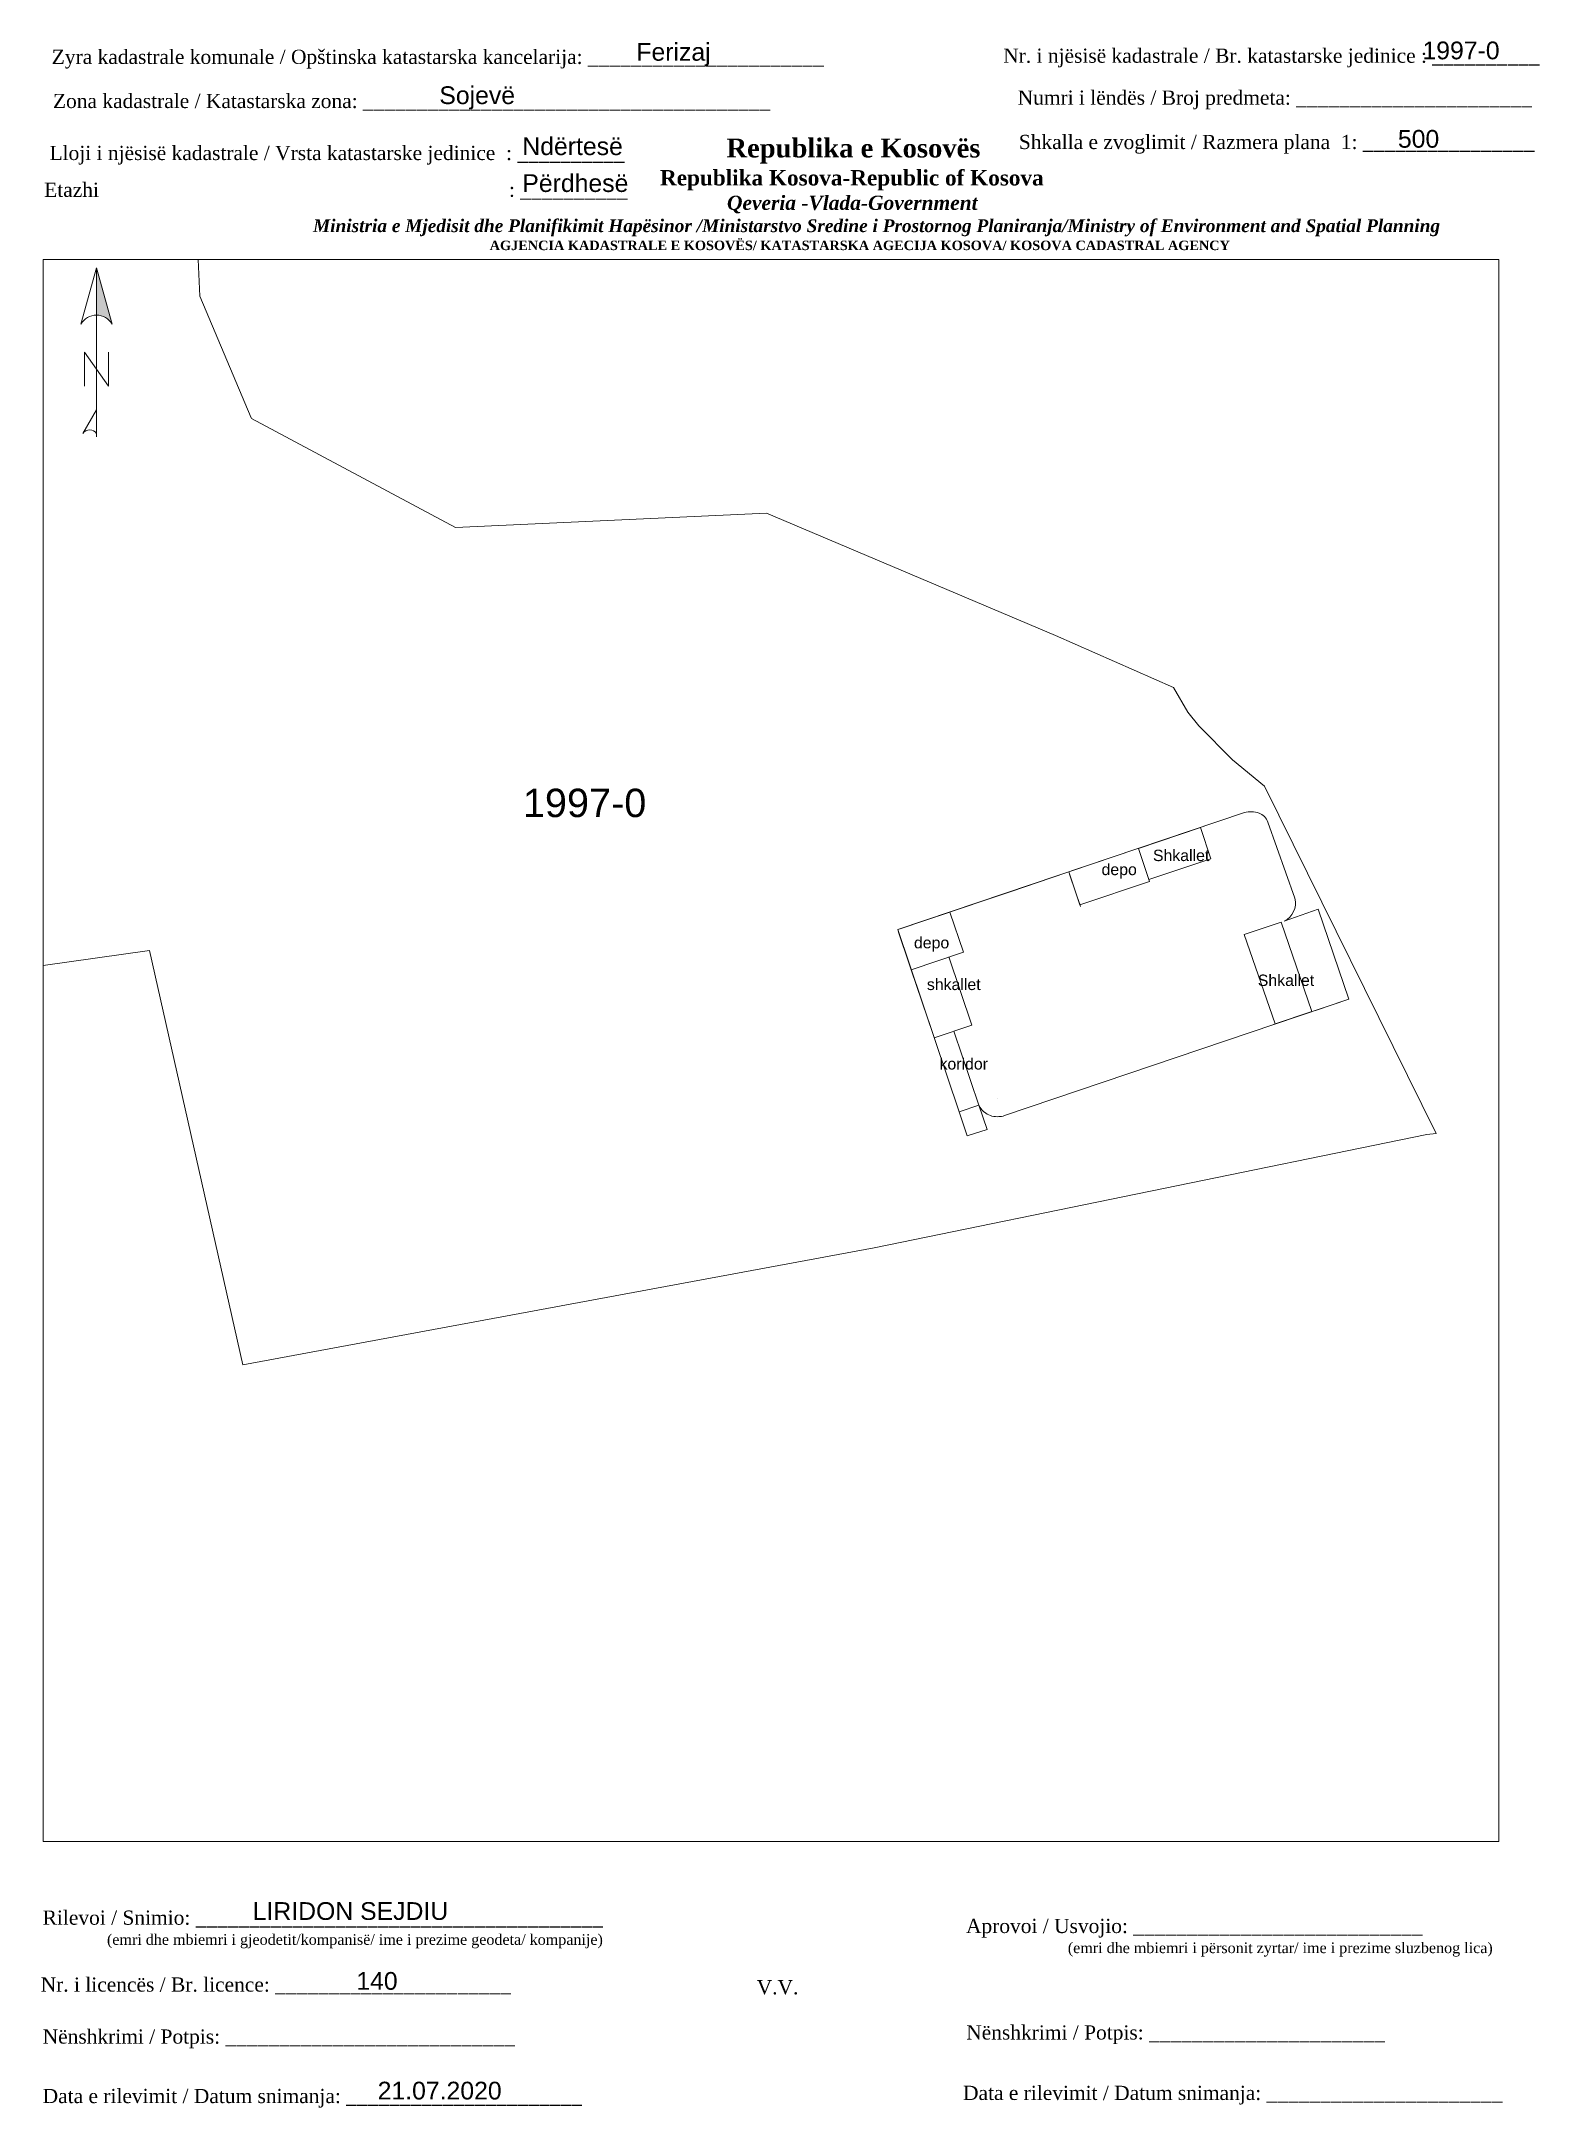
# Paper-space layout 'Perdhesa' of a CAD drawing. Header units: metres, sheet in millimetres. Extents: x 0 to 211, y 0 to 292.
# The model-space entities are those that its viewports show. They can reach past a viewport. Long polylines and large blocks are cut down to what shows.
import ezdxf

# ---------------------------------------------------------------- set-up
doc = ezdxf.new("R2010")
doc.units = ezdxf.units.M
doc.layers.get('0').update_dxf_attribs({"lineweight": 0})
for name, color, linetype, lineweight in [('akset', 1, 'Continuous', 0), ('kati 0', 1, 'Continuous', 0), ('Korniza e jashtme', 7, 'Continuous', 0), ('Korniza e jashtme txt', 7, 'Continuous', 0), ('Muret', 7, 'Continuous', 0), ('Muri', 40, 'Continuous', 0), ('Nr Parceles Baze', 7, 'Continuous', 0), ('Parcela baze', 7, 'Continuous', 0), ('Shkallet', 190, 'Continuous', 0)]:
    doc.layers.add(name, color=color, linetype=linetype, lineweight=lineweight)
doc.styles.get("Standard").update_dxf_attribs({"font": 'arial.ttf'})

# ---------------------------------------------------------------- blocks, each defined once
blk = doc.blocks.new('*U62')
at = {"linetype": 'ByBlock', "lineweight": -2}
blk.add_hatch(color=0, dxfattribs=at).paths.add_polyline_path([(0, 562), (0, 301, -0.269143), (87, 250)])
at = {"color": 0, "linetype": 'ByBlock', "lineweight": -2}
for points in [[(87, 250, 0.580323), (-87, 250), (0, 562), (87, 250), (0, 562), (0, 300)], [(0, -356, 0.5), (-75, -356), (0, -225)]]:
    blk.add_lwpolyline(points, format="xyb", dxfattribs=at)
for points in [[(0, -375), (0, 562)], [(-66, -94), (-66, 94), (66, -94), (66, 94)]]:
    blk.add_lwpolyline(points, dxfattribs=at)

msp = doc.modelspace()

# ---------------------------------------------------------------- linework, layer by layer
at = {"layer": 'akset', "elevation": 616.38, "flags": 128}
msp.add_lwpolyline([(7517941.2, 4692691.68), (7517945.42, 4692693.11)], dxfattribs=at)
at = {"layer": 'kati 0', "elevation": 616.38, "flags": 128}
msp.add_lwpolyline([(7517924.1, 4692685.91), (7517928.43, 4692673.07), (7517929.82, 4692673.53, 0.148653), (7517930.3, 4692672.97, 0.173786), (7517931.22, 4692672.73, 0.102518), (7517931.61, 4692672.8), (7517955.89, 4692681.02), (7517953.72, 4692687.35), (7517951.33, 4692686.51, 0.364365), (7517952.08, 4692688.12), (7517950.18, 4692693.49, 0.228817), (7517949.56, 4692694.12, 0.14724), (7517948.53, 4692694.16)], format="xyb", close=True, dxfattribs=at)
for points in [[(7517946.17, 4692690.9), (7517945.43, 4692693.11)], [(7517941.06, 4692691.63), (7517941.84, 4692689.31)], [(7517941.8, 4692689.43), (7517946.17, 4692690.9)], [(7517936.15, 4692689.98), (7517936.94, 4692687.65)], [(7517936.94, 4692687.65), (7517941.84, 4692689.31)], [(7517925.05, 4692683.08), (7517928.72, 4692684.32), (7517927.77, 4692687.14)], [(7517953.29, 4692680.14), (7517951.12, 4692686.44), (7517948.52, 4692685.56), (7517950.69, 4692679.26)], [(7517926.67, 4692678.29), (7517929.32, 4692679.18), (7517927.7, 4692683.98)], [(7517929.82, 4692673.53), (7517928.05, 4692678.76)]]:
    msp.add_lwpolyline(points, dxfattribs=at)
at = {"layer": 'Muri', "color": 4, "elevation": 616.38, "flags": 128}
msp.add_lwpolyline([(7517941.06, 4692691.63), (7517945.43, 4692693.11), (7517945.66, 4692693.19)], dxfattribs=at)
at = {"layer": 'Muri', "color": 5, "elevation": 616.38, "flags": 128}
for points in [[(7517924.1, 4692685.91), (7517924.34, 4692685.99), (7517926.75, 4692686.8), (7517926.99, 4692686.88), (7517940.94, 4692691.6), (7517941.06, 4692691.63)], [(7517924.1, 4692685.91), (7517924.18, 4692685.67), (7517924.91, 4692683.51), (7517925.05, 4692683.08), (7517926.56, 4692678.6), (7517926.71, 4692678.17)]]:
    msp.add_lwpolyline(points, dxfattribs=at)
at = {"layer": 'Muri', "elevation": 616.38, "flags": 128}
for points in [[(7517924.1, 4692685.91), (7517924.53, 4692686.05), (7517926.75, 4692686.8), (7517927.18, 4692686.95), (7517931.59, 4692688.44), (7517932.02, 4692688.58), (7517935.94, 4692689.91), (7517936.37, 4692690.05)], [(7517936.15, 4692689.98), (7517936.23, 4692689.74), (7517936.98, 4692687.53), (7517936.9, 4692687.77)], [(7517924.1, 4692685.91), (7517924.34, 4692685.99), (7517927.67, 4692687.11), (7517927.86, 4692687.18)], [(7517924.1, 4692685.91), (7517924.18, 4692685.67), (7517924.99, 4692683.27), (7517925.05, 4692683.08)], [(7517955.89, 4692681.02), (7517953.53, 4692680.22), (7517953.29, 4692680.14), (7517950.69, 4692679.26), (7517950.45, 4692679.18)]]:
    msp.add_lwpolyline(points, dxfattribs=at)
at = {"layer": 'Parcela baze'}
msp.add_lwpolyline([(7517944.53, 4692701.24), (7517945.31, 4692700.27), (7517947.68, 4692697.88), (7517949.94, 4692696.01), (7517962.05, 4692671.54), (7517961.39, 4692671.48), (7517922.44, 4692663.49), (7517877.94, 4692655.24), (7517871.36, 4692684.43), (7517857.73, 4692682.5), (7517842.98, 4692728.85), (7517874.27, 4692745.09), (7517874.91, 4692730.55), (7517878.53, 4692721.98), (7517878.55, 4692721.92), (7517892.94, 4692714.25), (7517914.84, 4692715.25), (7517935.22, 4692706.63), (7517943.54, 4692702.97), (7517944.53, 4692701.24)], dxfattribs=at)
at = {"layer": 'Shkallet', "flags": 128}
for points, elevation in [([(7517928.43, 4692673.07), (7517928.99, 4692671.37), (7517930.41, 4692671.82), (7517929.82, 4692673.53)], 616.38), ([(7517931.1, 4692674), (7517931.1, 4692674)], 611.87), ([(7517931.1, 4692674), (7517931.1, 4692674)], 611.87)]:
    msp.add_lwpolyline(points, dxfattribs=dict(at, elevation=elevation))

# ---------------------------------------------------------------- texts
at = {"layer": 'Muret', "char_height": 0.8, "attachment_point": 1}
for s, insert in [('depo', (7517938.46, 4692690.55)), ('Shkallet', (7517942.08, 4692691.54)), ('depo', (7517925.24, 4692685.39)), ('shkallet', (7517926.15, 4692682.45)), ('Shkallet', (7517949.47, 4692682.74)), ('koridor', (7517927.04, 4692676.85))]:
    msp.add_mtext_dynamic_manual_height_columns(s, width=0.8346, gutter_width=1, heights=[0], dxfattribs=dict(at, insert=insert))
at = {"layer": 'Nr Parceles Baze'}
msp.add_text('1997-0', height=2, dxfattribs=at).set_placement((7517897.68, 4692693.84))

psp = doc.layouts.new('Perdhesa')

# ---------------------------------------------------------------- block references
at = {"xscale": 0.0254, "yscale": 0.0254, "zscale": 0.0254}
psp.add_blockref('*U62', (7.95, 245.33), dxfattribs=at)

# ---------------------------------------------------------------- texts
at = {"layer": 'Korniza e jashtme txt'}
for s, insert, char_height, width, attachment_point in [('Ferizaj', (84.04, 291.31), 2.5, 19.3474, 1), ('1997-0', (194.84, 291.51), 2.5, 23.5616, 1), ('{\\fTimes New Roman|b0|i0|c0|p18; Zyra kadastrale komunale / Opštinska katastarska kancelarija: ______________________}', (0.89, 290.36), 2, 114.6874, 1), ('{\\fTimes New Roman|b0|i0|c0|p18;Nr. i njësisë kadastrale / Br. katastarske jedinice : __________}', (135.75, 290.52), 2, 98.5379, 1), ('{\\fTimes New Roman|b0|i0|c0|p18; Zona kadastrale / Katastarska zona: ______________________________________}', (1.06, 284.14), 2, 101.8807, 1), ('Sojevë', (56.27, 285.2), 2.5, 40.037, 1), ('{\\fTimes New Roman|b0|i0|c0|p18; Numri i lëndës / Broj predmeta: ______________________}', (137.03, 284.61), 2, 83.344, 1), ('{\\fTimes New Roman|b0|i0|c0|p18; Lloji i njësisë kadastrale / Vrsta katastarske jedinice  : __________ }', (0.58, 276.81), 2, 108.0893, 1), ('\\pi77.297;{\\fBook Antiqua|b1|i0|c0|p18;\\H1.333x;Republika e Kosovës\\fTimes New Roman|b1|i0|c0|p18;\\P\\pi67.927;\\fBook Antiqua|b1|i0|c0|p18;\\H0.8125x;Republika Kosova-Republic of Kosova\\fTimes New Roman|b1|i0|c0|p18;\\P\\pi77.378;\\fBook Antiqua|b1|i1|c0|p18;\\H0.9233x;Qeveria -Vlada-Government \\P\\pi13.032,l6,t23.033;\\fTimes New Roman|b1|i1|c0|p18;\\H0.9x;Ministria e Mjedisit dhe Planifikimit Hapësinor /Ministarstvo Sredine i Prostornog Planiranja/Ministry of Environment and Spatial Planning\\P\\pi43.931,l0,tz;\\fBook Antiqua|b1|i0|c0|p18;\\H0.7406x;AGJENCIA KADASTRALE E KOSOVËS/ KATASTARSKA AGECIJA KOSOVA/ KOSOVA CADASTRAL AGENCY}', (19.44, 277.84), 2, 191.8237, 1), ('Ndërtesë', (67.97, 278.01), 2.5, 14.2476, 1), ('{\\fTimes New Roman|b0|i0|c0|p18; Shkalla e zvoglimit / Razmera plana  1: ________________}', (137.2, 278.36), 2, 98.5379, 1), ('500', (191.38, 279.05), 2.5, 19.3474, 1), ('{\\fTimes New Roman|b0|i0|c0|p18;Etazhi^I^I^I^I^I^I^I^I  : __________ }', (0.58, 271.62), 2, 108.0893, 1), ('Përdhesë', (67.97, 272.81), 2.5, 14.2476, 1), ('LIRIDON SEJDIU', (29.97, 29.26), 2.5, 35.1364, 1), ('{\\fTimes New Roman|b0|i0|c0|p18; Rilevoi / Snimio: ______________________________________\\P             \\H0.75x;(emri dhe mbiemri i gjeodetit/kompanisë/ ime i prezime geodeta/ kompanije)}', (-0.39, 28.08), 2, 87.3883, 1), ('{\\fTimes New Roman|b0|i0|c0|p18; Aprovoi / Usvojio: ___________________________\\P                    \\H0.75x;(emri dhe mbiemri i përsonit zyrtar/ ime i prezime sluzbenog lica)}', (129.75, 26.91), 2, 83.344, 1), ('{\\fTimes New Roman|b0|i0|c0|p18; Nr. i licencës / Br. licence: ______________________\\P                                }', (-0.67, 18.65), 2, 83.344, 1), ('140', (44.57, 19.41), 2.5, 5.2174, 1), ('{\\fTimes New Roman|b0|i0|c0|p18;V.V.                                 }', (101.01, 18.27), 2, 9.4297, 1), ('{\\fTimes New Roman|b0|i0|c0|p18; Nënshkrimi / Potpis: ______________________\\P                                 }', (189.53, 11.9), 2, 83.344, 3), ('{\\fTimes New Roman|b0|i0|c0|p18; Nënshkrimi / Potpis: ___________________________\\P                                 }', (-0.39, 11.32), 2, 83.344, 1), ('{\\fTimes New Roman|b0|i0|c0|p18; Data e rilevimit / Datum snimanja: ______________________\\P                                 }', (-0.39, 2.94), 2, 83.344, 1), ('21.07.2020', (47.58, 3.95), 2.5, 19.3474, 1), ('{\\fTimes New Roman|b0|i0|c0|p18; Data e rilevimit / Datum snimanja: ______________________\\P                                 }', (206.1, 3.38), 2, 83.344, 3)]:
    psp.add_mtext(s, dxfattribs=dict(at, insert=insert, char_height=char_height, width=width, attachment_point=attachment_point))

# ---------------------------------------------------------------- viewports
at = {"layer": 'Korniza e jashtme', "view_target_point": (7499131.1, 4689980.52), "view_twist_angle": 360}
psp.add_viewport(center=(103.03, 149.32), size=(205.19, 222.973), view_center_point=(18784.07, 2696.88), view_height=111.486, dxfattribs=at)

doc.saveas('drawing.dxf')
